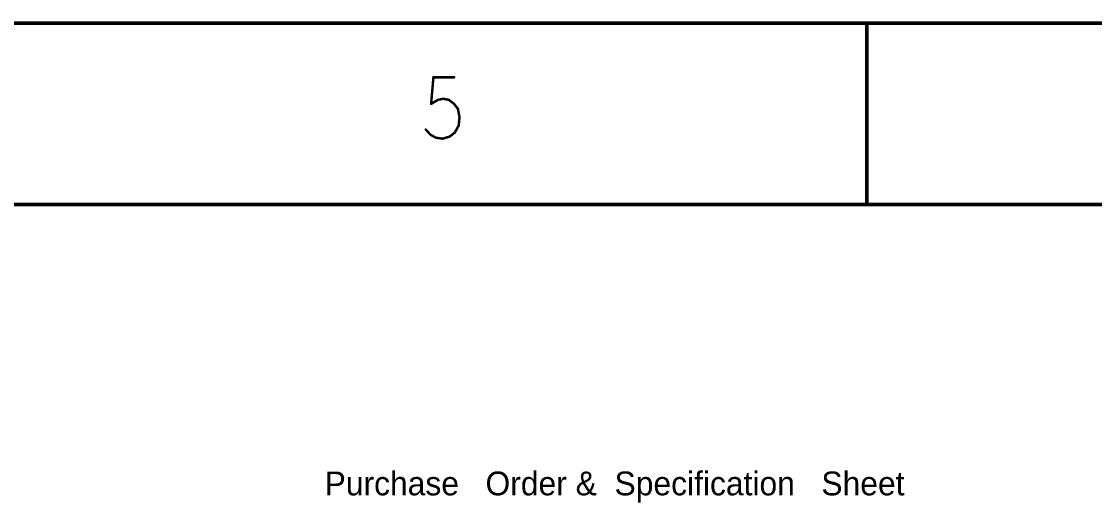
# Model space of a CAD drawing. Extents: x -2963 to -2452, y -1056 to -650.
# Drawn here: x -2627.5 to -2538.7, y -690 to -650.2 of the extents above; entities that cross this region are included whole.
import ezdxf

# ---------------------------------------------------------------- set-up
doc = ezdxf.new("R2010")
doc.units = 0
doc.header["$MEASUREMENT"] = 0
doc.layers.add('DRILLDRAWING', color=1, linetype='CONTINUOUS')

msp = doc.modelspace()

# ---------------------------------------------------------------- linework, layer by layer
at = {"layer": 'DRILLDRAWING'}
for points, const_width in [([(-2962.509, -650.341), (-2452.523, -650.341)], 0.3), ([(-2557.508, -665.341), (-2557.508, -650.341)], 0.3), ([(-2593.564, -657.01), (-2593.374, -654.809)], 0.203), ([(-2593.374, -654.809), (-2591.659, -654.809)], 0.203), ([(-2593.564, -657.01), (-2592.993, -656.671)], 0.203), ([(-2592.993, -656.671), (-2592.548, -656.587)], 0.203), ([(-2592.548, -656.587), (-2592.104, -656.671)], 0.203), ([(-2592.104, -656.671), (-2591.659, -657.01)], 0.203), ([(-2591.659, -657.01), (-2591.342, -657.433)], 0.203), ([(-2591.342, -657.433), (-2591.215, -658.111)], 0.203), ([(-2591.278, -658.788), (-2591.215, -658.111)], 0.203), ([(-2594.009, -659.127), (-2593.628, -659.55)], 0.203), ([(-2591.596, -659.381), (-2591.278, -658.788)], 0.203), ([(-2593.628, -659.55), (-2593.183, -659.804)], 0.203), ([(-2593.183, -659.804), (-2592.612, -659.889)], 0.203), ([(-2592.612, -659.889), (-2592.04, -659.719)], 0.203), ([(-2592.04, -659.719), (-2591.596, -659.381)], 0.203), ([(-2932.509, -665.341), (-2482.509, -665.341)], 0.3)]:
    msp.add_lwpolyline(points, dxfattribs=dict(at, const_width=const_width))
for points, const_width in [([(-2557.583, -650.341, 1), (-2557.434, -650.341, 1)], 0.15), ([(-2593.425, -654.809, 1), (-2593.323, -654.809, 1)], 0.102), ([(-2593.425, -654.809, 1), (-2593.323, -654.809, 1)], 0.102), ([(-2591.71, -654.809, 1), (-2591.608, -654.809, 1)], 0.102), ([(-2593.615, -657.01, 1), (-2593.513, -657.01, 1)], 0.102), ([(-2593.615, -657.01, 1), (-2593.513, -657.01, 1)], 0.102), ([(-2593.044, -656.671, 1), (-2592.942, -656.671, 1)], 0.102), ([(-2593.044, -656.671, 1), (-2592.942, -656.671, 1)], 0.102), ([(-2592.599, -656.587, 1), (-2592.497, -656.587, 1)], 0.102), ([(-2592.599, -656.587, 1), (-2592.497, -656.587, 1)], 0.102), ([(-2592.155, -656.671, 1), (-2592.053, -656.671, 1)], 0.102), ([(-2592.155, -656.671, 1), (-2592.053, -656.671, 1)], 0.102), ([(-2591.71, -657.01, 1), (-2591.608, -657.01, 1)], 0.102), ([(-2591.71, -657.01, 1), (-2591.608, -657.01, 1)], 0.102), ([(-2591.393, -657.433, 1), (-2591.291, -657.433, 1)], 0.102), ([(-2591.393, -657.433, 1), (-2591.291, -657.433, 1)], 0.102), ([(-2591.266, -658.111, 1), (-2591.164, -658.111, 1)], 0.102), ([(-2591.266, -658.111, 1), (-2591.164, -658.111, 1)], 0.102), ([(-2594.06, -659.127, 1), (-2593.958, -659.127, 1)], 0.102), ([(-2591.329, -658.788, 1), (-2591.227, -658.788, 1)], 0.102), ([(-2591.329, -658.788, 1), (-2591.227, -658.788, 1)], 0.102), ([(-2593.679, -659.55, 1), (-2593.577, -659.55, 1)], 0.102), ([(-2593.679, -659.55, 1), (-2593.577, -659.55, 1)], 0.102), ([(-2593.234, -659.804, 1), (-2593.132, -659.804, 1)], 0.102), ([(-2593.234, -659.804, 1), (-2593.132, -659.804, 1)], 0.102), ([(-2592.663, -659.889, 1), (-2592.561, -659.889, 1)], 0.102), ([(-2592.663, -659.889, 1), (-2592.561, -659.889, 1)], 0.102), ([(-2592.091, -659.719, 1), (-2591.989, -659.719, 1)], 0.102), ([(-2592.091, -659.719, 1), (-2591.989, -659.719, 1)], 0.102), ([(-2591.647, -659.381, 1), (-2591.545, -659.381, 1)], 0.102), ([(-2591.647, -659.381, 1), (-2591.545, -659.381, 1)], 0.102), ([(-2557.583, -665.341, 1), (-2557.434, -665.341, 1)], 0.15)]:
    msp.add_lwpolyline(points, format="xyb", close=True, dxfattribs=dict(at, const_width=const_width))

# ---------------------------------------------------------------- texts
msp.add_text('Purchase   Order &  Specification   Sheet', height=1.96875, dxfattribs=at).set_placement((-2602.379, -689.395))

doc.saveas('drawing.dxf')
